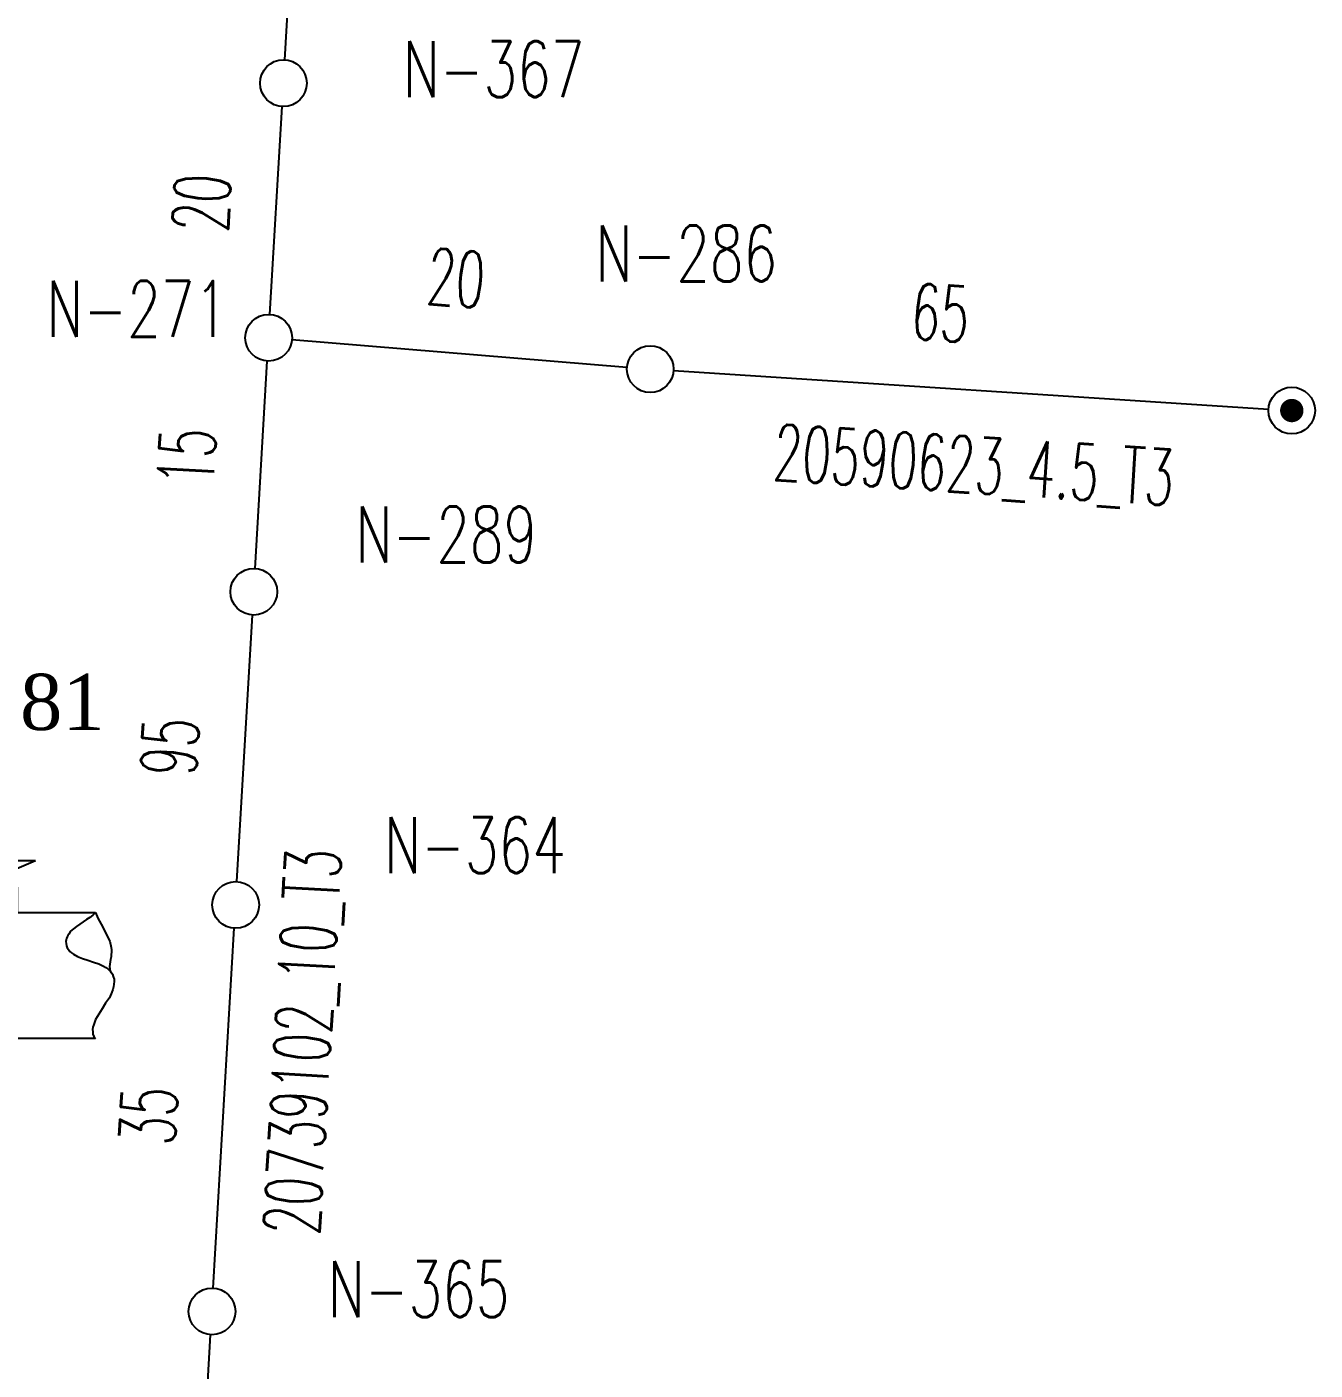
# Model space of a CAD drawing. Header units: millimetres. Extents: x -78 to 6757, y -2226 to 2184.
# Drawn here: x 2431.1 to 2568.9, y 1630.1 to 1773.8 of the extents above; entities that cross this region are included whole.
import ezdxf

# ---------------------------------------------------------------- set-up
doc = ezdxf.new("R2010")
doc.units = ezdxf.units.MM
doc.layers.add('LAYER_0', color=7, linetype='Continuous')
doc.layers.add('SYMBOLS', color=7, linetype='Continuous')
doc.styles.add('HS-BUNDLE-DIMENSION', font='ROMANS.SHX', dxfattribs={"width": 0.6, "height": 6})
doc.styles.add('HS-NODE', font='ROMANS.SHX', dxfattribs={"width": 0.7, "height": 6})
doc.styles.get("Standard").update_dxf_attribs({"font": 'TIMES.TTF'})
doc.linetypes.add('20590623', pattern='A,0.0001,-0.2,[132,ltypeshp.shx,S=0.2,R=0,X=-0.2,Y=0],-0.2', length=0.4001)
doc.linetypes.add('20739102', pattern='A,0.0001,-0.2,[132,ltypeshp.shx,S=0.2,R=0,X=-0.2,Y=0],-0.2', length=0.4001)
doc.linetypes.add('ZIPPED_TUBE', pattern='A,0.0001,-0.25,["~",Standard,S=1,R=0,X=-0.3,Y=-0.6],-0.25', length=0.5001)

# ---------------------------------------------------------------- blocks, each defined once
blk = doc.blocks.new('A$C3CDF263F')
at = {"layer": 'SYMBOLS', "color": 7}
for points in [[(14.14, 32.4), (15.39, 34.4)], [(15.39, 34.4), (18.89, 34.4)], [(16.64, 32.4), (16.64, 34.4)], [(17.64, 32.4), (17.64, 34.4)], [(18.89, 34.4), (20.14, 32.4)], [(16.64, 32.4), (14.14, 32.4)], [(14.14, 32.4), (14.14, 31.4)], [(17.64, 32.4), (20.14, 32.4)], [(20.14, 32.4), (20.14, 31.4)], [(13.44, 29.9), (14.64, 31.4)], [(14.14, 31.4), (20.14, 31.4)], [(15.98, 22.4), (15.98, 31.4)], [(18.28, 22.4), (18.28, 31.4)], [(20.84, 29.9), (19.64, 31.4)], [(13.43, 28.4), (14.64, 29.9)], [(13.44, 29.9), (15.99, 29.9)], [(20.84, 29.9), (18.29, 29.9)], [(20.84, 28.4), (19.64, 29.9)], [(13.43, 28.4), (15.98, 28.4)], [(13.43, 26.9), (14.63, 28.4)], [(20.83, 28.4), (18.28, 28.4)], [(20.84, 26.9), (19.64, 28.4)], [(13.43, 26.9), (15.98, 26.9)], [(13.43, 25.4), (14.63, 26.9)], [(20.83, 26.9), (18.28, 26.9)], [(20.84, 25.4), (19.63, 26.9)], [(13.43, 25.4), (15.98, 25.4)], [(13.43, 23.9), (14.63, 25.4)], [(20.83, 25.4), (18.28, 25.4)], [(20.83, 23.9), (19.63, 25.4)], [(9.23, 22.4), (13.13, 20.7)], [(9.23, 22.4), (25.03, 22.4)], [(13.43, 23.9), (15.98, 23.9)], [(13.43, 22.4), (14.63, 23.9)], [(13.43, 22.4), (15.98, 22.4)], [(20.83, 23.9), (18.28, 23.9)], [(20.83, 22.4), (18.28, 22.4)], [(20.83, 22.4), (19.63, 23.9)], [(21.13, 20.7), (25.03, 22.4)], [(11.43, 19.2), (11.43, 16.2)], [(13.13, 19.2), (11.43, 19.2)], [(13.13, 20.7), (14.63, 20.2)], [(13.13, 20.7), (13.13, 19.2)], [(14.63, 20.2), (14.63, 17.2)], [(14.73, 19.5), (14.73, 0)], [(14.73, 19.5), (19.53, 19.5)], [(19.53, 19.5), (19.53, 0)], [(21.13, 20.7), (19.63, 20.2)], [(19.63, 20.2), (19.63, 17.2)], [(21.13, 20.7), (21.13, 19.2)], [(21.13, 19.2), (22.83, 19.2)], [(22.83, 19.2), (22.83, 16.2)], [(2.13, 16.2), (1.78, 15.69), (1.31, 15.22), (0.89, 14.73), (0.69, 14.49), (0.49, 14.24), (0.35, 13.97), (0.2, 13.7), (0.09, 13.42), (0.05, 13.11), (0, 12.75), (0, 12.36), (0.03, 11.97), (0.06, 11.58), (0.14, 11.18), (0.25, 10.81), (0.37, 10.43), (0.53, 10.08), (0.73, 9.76), (0.94, 9.44), (1.19, 9.17), (1.49, 8.96)], [(2.13, 16.2), (2.4, 15.79), (2.77, 15.4), (3.16, 15.01), (3.54, 14.62), (3.95, 14.24), (4.32, 13.85), (4.68, 13.45), (5, 13.05), (5.21, 12.63), (5.31, 12.41), (5.38, 12.2), (5.42, 11.97), (5.45, 11.75), (5.45, 11.51), (5.4, 11.27), (5.36, 11.03), (5.25, 10.82), (5.11, 10.64), (4.97, 10.47), (4.78, 10.32), (4.57, 10.19), (4.15, 9.93), (3.61, 9.74), (3.06, 9.56), (2.51, 9.38), (1.95, 9.21), (1.49, 8.96), (1.25, 8.83), (1.04, 8.69), (0.87, 8.52), (0.7, 8.35), (0.56, 8.16), (0.47, 7.93), (0.26, 7.39), (0.15, 6.79), (0.12, 6.17), (0.1, 5.55), (0.16, 4.91), (0.31, 4.29), (0.45, 3.67), (0.68, 3.08), (0.99, 2.55), (1.29, 2.02), (1.68, 1.56), (2.13, 1.2)], [(11.43, 16.2), (2.13, 16.2)], [(11.43, 16.2), (14.73, 16.2)], [(14.63, 17.2), (14.73, 17.2)], [(19.63, 17.2), (19.53, 17.2)], [(22.83, 16.2), (19.53, 16.2)], [(22.83, 16.2), (32.13, 16.2)], [(32.13, 16.2), (31.84, 15.9), (31.47, 15.62), (31.07, 15.35), (30.68, 15.08), (30.27, 14.81), (29.89, 14.53), (29.52, 14.26), (29.19, 13.96), (28.96, 13.64), (28.85, 13.47), (28.76, 13.3), (28.7, 13.11), (28.65, 12.93), (28.63, 12.74), (28.65, 12.53), (28.68, 12.24), (28.78, 12), (28.93, 11.79), (29.08, 11.58), (29.28, 11.41), (29.52, 11.26), (29.99, 10.95), (30.61, 10.73), (31.25, 10.52), (31.89, 10.3), (32.55, 10.09), (33.09, 9.8), (33.36, 9.65), (33.6, 9.49), (33.8, 9.29), (34, 9.09), (34.16, 8.86), (34.25, 8.6), (34.36, 8.29), (34.38, 7.98), (34.34, 7.67), (34.3, 7.35), (34.2, 7.03), (34.07, 6.71), (33.79, 6.06), (33.35, 5.41), (32.93, 4.76), (32.52, 4.12), (32.13, 3.48), (31.93, 2.88), (31.84, 2.58), (31.79, 2.29), (31.81, 2.01), (31.84, 1.73), (31.94, 1.46), (32.13, 1.2)], [(32.13, 16.2), (32.44, 15.51), (32.82, 14.83), (33.17, 14.15), (33.51, 13.46), (33.83, 12.77), (34, 12.02), (34.06, 11.77), (34.06, 11.49), (34.02, 11.2), (33.99, 10.91), (33.93, 10.62), (33.89, 10.33), (33.84, 10.05), (33.81, 9.77), (33.85, 9.52), (33.88, 9.27), (33.97, 9.05), (34.16, 8.86)], [(2.13, 1.2), (14.73, 1.2)], [(32.13, 1.2), (19.53, 1.2)], [(14.73, 0), (19.53, 0)]]:
    blk.add_lwpolyline(points, dxfattribs=at)
blk = doc.blocks.new('498108720')
at = {"layer": 'LAYER_0', "color": 7, "linetype": 'Continuous', "xscale": 0.9000000000000004, "yscale": 0.8999999999999999, "zscale": 0.9}
blk.add_blockref('A$C3CDF263F', (95.67, 20.67), dxfattribs=at)
at = {"layer": 'LAYER_0', "color": 7, "linetype": 'Continuous', "insert": (98.4, 60.78), "char_height": 6, "width": 590.658, "attachment_point": 1}
blk.add_mtext('{\\fTimes New Roman|b0|i0|c0|p18;980881}', dxfattribs=at)

msp = doc.modelspace()

# ---------------------------------------------------------------- linework, layer by layer
at = {"color": 7, "linetype": '20739102', "ltscale": 8}
for points in [[(2458.71, 1770.27), (2460.67, 1803.97)], [(2453.6, 1682.34), (2455.26, 1710.85)], [(2451.07, 1638.83), (2453.31, 1677.34)]]:
    msp.add_lwpolyline(points, dxfattribs=at)
at = {"color": 7, "ltscale": 8}
for points in [[(2457.13, 1743.03), (2458.42, 1765.27)], [(2459.48, 1740.33), (2495.31, 1737.38)], [(2455.55, 1715.85), (2456.84, 1738.03)], [(2449.47, 1611.24), (2450.78, 1633.84)]]:
    msp.add_lwpolyline(points, dxfattribs=at)
at = {"color": 7, "linetype": '20590623', "ltscale": 8}
msp.add_lwpolyline([(2500.3, 1737.01), (2563.94, 1732.9)], dxfattribs=at)
at = {"color": 7, "linetype": 'Continuous'}
msp.add_lwpolyline([(2565.81, 1732.74, 1.25, 1.25, 1), (2567.06, 1732.74, 1.25, 1.25, 1)], format="xyseb", close=True, dxfattribs=at)
for centre in [(2458.57, 1767.77), (2456.99, 1740.53), (2497.81, 1737.17), (2566.43, 1732.74), (2455.4, 1713.35), (2453.46, 1679.84), (2450.93, 1636.34)]:
    msp.add_circle(centre, 2.5, dxfattribs=at)

# ---------------------------------------------------------------- block references
at = {"linetype": 'ZIPPED_TUBE'}
msp.add_blockref('498108720', (2313.87, 1643.78), dxfattribs=at)

# ---------------------------------------------------------------- texts
at = {"color": 5, "linetype": 'Continuous', "style": 'HS-NODE', "width": 0.7}
for s, p in [('N-367', (2471.34, 1766.26)), ('N-286', (2491.95, 1746.55)), ('N-271', (2433.21, 1740.61)), ('N-289', (2466.27, 1716.48)), ('N-364', (2469.34, 1683.24)), ('N-365', (2463.32, 1635.73))]:
    msp.add_text(s, height=6, dxfattribs=at).set_placement(p)
at = {"color": 1, "linetype": 'Continuous', "ltscale": 8, "style": 'HS-BUNDLE-DIMENSION', "width": 0.6}
for s, rotation, p in [('20', 86.6728, (2452.63, 1751.72)), ('20', 355.2968, (2473.72, 1744.17)), ('65', 356.3018, (2525.58, 1740.39)), ('20590623_4.5_T3', 356.3018, (2510.82, 1725.31)), ('15', 86.6728, (2451.05, 1724.51)), ('95', 86.6728, (2449.24, 1693.53)), ('20739102_10_T3', 86.6728, (2462.41, 1644.4)), ('35', 86.6728, (2446.95, 1654.03))]:
    msp.add_text(s, height=6, rotation=rotation, dxfattribs=at).set_placement(p)

doc.saveas('drawing.dxf')
